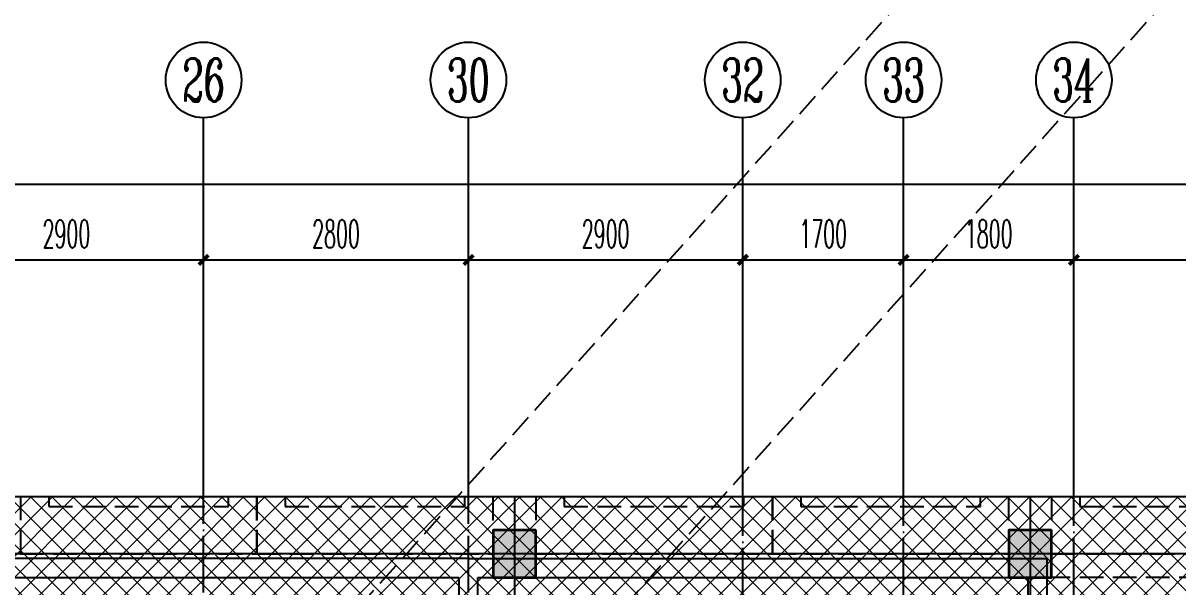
# Model space of a CAD drawing. Extents: x 27938 to 1507990, y 110129 to 923079.
# Drawn here: x 695102 to 707311, y 678908 to 684862 of the extents above; entities that cross this region are included whole.
import ezdxf
from ezdxf.enums import TextEntityAlignment as Align
from ezdxf.xclip import XClip

# ---------------------------------------------------------------- set-up
doc = ezdxf.new("R2010")
doc.units = 0
doc.header["$LTSCALE"] = 1000
doc.header["$MEASUREMENT"] = 0
doc.header["$XCLIPFRAME"] = 0
for name, pattern in [('__DASH', [0.35, 0.25, -0.1]), ('DASH', [0.35, 0.25, -0.1]), ('DOTE', [2.4200000000000004, 2, -0.2, 0.02, -0.2])]:
    doc.linetypes.add(name, pattern=pattern)
for name, color, linetype in [('----建筑底图', 8, 'Continuous'), ('AXIS', 3, 'Continuous'), ('AXIS_TEXT', 7, 'Continuous'), ('DOTE', 1, 'Continuous'), ('HS-A-停车位（标准）', 9, 'Continuous'), ('HS-A-墙-砖', 2, 'Continuous'), ('PUB_HATCH', 8, 'Continuous')]:
    doc.layers.add(name, color=color, linetype=linetype)
doc.layers.add('填充', color=251, linetype='Continuous', lineweight=5)
doc.layers.add('砼柱', color=2, linetype='Continuous', lineweight=35)
doc.styles.add('_TCH_AXIS', font='COMPLEX', dxfattribs={"bigfont": 'GBCBIG'})
doc.styles.add('_TCH_DIM_T3', font='SIMPLEX.shx', dxfattribs={"width": 0.4941176470588236, "bigfont": 'GBCBIG.shx'})
doc.styles.add('COMPLEX', font='COMPLEX')
doc.dimstyles.new('_TCH_ARCH&&100', dxfattribs={"dimtxt": 297.5, "dimasz": 100, "dimexe": 250, "dimexo": 300, "dimgap": 126.25, "dimtad": 1, "dimdec": 0, "dimzin": 0, "dimdsep": 46, "dimtxsty": '_TCH_DIM_T3', "dimblk": 'ARCHTICK', "dimcen": 0.09, "dimclrt": 4, "dimazin": 2, "dimtfac": 1, "dimtdec": 0, "dimtix": 1, "dimtmove": 2, "dimatfit": 3, "dimfxl": 100, "dimtolj": 1, "dimtzin": 0, "dimarcsym": 0})

# ---------------------------------------------------------------- blocks, each defined once
blk = doc.blocks.new('A$C25A378E3')
at = {"layer": 'HS-A-停车位（标准）', "color": 0, "linetype": 'DASH'}
for p, q in [((299.9288666398497, 4280.200665866025), (299.9276344913524, 4120.200664976728)), ((299.9288666398497, 4280.200665866025), (799.9285807174165, 4280.00894703425)), ((799.9285807174165, 4280.00894703425), (799.9273485837039, 4120.008946264163)), ((1699.929113851395, 4280.193678615266), (1699.927881702897, 4120.19367778569)), ((1699.929113851395, 4280.193678615266), (2199.928827928961, 4280.001959843212)), ((2199.928827928961, 4280.001959843212), (2199.927595795365, 4120.001958953799)), ((299.9282505712472, 4200.200665451237), (799.9279646449722, 4200.00894667895)), ((1699.928497782676, 4200.193678200361), (2199.928211856517, 4200.001959428308)), ((299.9276344913524, 4120.200664976728), (799.9273485837039, 4120.008946264163)), ((1699.927881702897, 4120.19367778569), (2199.927595795365, 4120.001958953799)), ((300.0205537431175, 1700.046125917463), (-199.9740653929766, 2550.049336581258)), ((2200.020893819514, 1700.035927985562), (2700.026429273654, 2550.032717227354))]:
    blk.add_line(p, q, dxfattribs=at)
for points in [[(1.164153218269348e-10, 5499.999999999884), (2499.999999842257, 5499.971898506512), (2499.938176556607, -0.02810114610474557), (-0.06182328553404659, 3.472669050097466e-07)], [(299.9943796824664, 4999.996627852321), (2199.994379562442, 4999.975270717288), (2199.938176575466, -0.02472896687686443), (299.9381766954903, -0.003371831844560802)]]:
    blk.add_lwpolyline(points, close=True, dxfattribs=at)
blk = doc.blocks.new('A$C74D73064')
at = {"layer": 'PUB_HATCH'}
for points in [[(-30469.96489886742, 69969.25646163756), (-30919.96489886742, 69969.25646163756), (-30919.96489886742, 69469.25646163756), (-30469.96489886742, 69469.25646163756)], [(-25019.96489886742, 69969.25646163756), (-25469.96489886742, 69969.25646163756), (-25469.96489886742, 69469.25646163756), (-25019.96489886742, 69469.25646163756)]]:
    blk.add_hatch(color=0, dxfattribs=at).paths.add_polyline_path(points)
at = {"layer": '填充'}
h = blk.add_hatch(dxfattribs=at)
h.set_pattern_fill('ANSI37', color=0, scale=100, style=0)
h.set_pattern_definition([(45, (-58932.59737397294, 57522.26104246161), (-112.2532015133644, 112.2532015133644), []), (135, (-58932.59737397294, 57522.26104246161), (-112.2532015133644, -112.2532015133644), [])])
h.paths.add_polyline_path([(-28582.20772475161, 63622.2570350687), (-28582.20890245802, 65922.252540029), (-31082.20886589878, 65922.25773966254), (-31082.20886430296, 67422.25669230393), (-34082.20887118683, 67422.25669230393), (-34082.5505323289, 61422.52727940516), (-34382.55262216722, 61422.52582009928), (-34382.55222541018, 59622.25773173547), (-33932.5515145692, 59622.2577317995), (-33932.55151562626, 57522.26104230864), (-31232.5515145688, 57522.26104231901), (-31232.55151457246, 58222.25803410448), (-26482.5588239741, 58222.25908061885), (-26482.55882388545, 61422.52588570467), (-31082.54780066613, 61422.5036801016), (-31082.20886828407, 63622.25710920373)], flags=16)
h.paths.add_polyline_path([(-59182.59378983884, 67422.25693499309), (-59182.60076967761, 66022.25774936203), (-61682.59744094015, 66022.25774936262), (-61682.59688383213, 63622.25835219189), (-59082.59691299131, 63622.25281810621), (-59082.59639067558, 61422.52727955813), (-59382.5984805139, 61422.52582025225), (-59382.59808375686, 59622.25773188844), (-58932.59737291589, 59622.25773195247), (-58932.59737397294, 57522.26104246161), (-56232.59737291548, 57522.26104247198), (-56232.59737291915, 58222.25803425745), (-51482.60468232079, 58222.25908077182), (-51482.60468223214, 61422.52588585764), (-56082.59365901281, 61422.50368025457), (-56082.58671280812, 67422.25358231028)], flags=16)
h.paths.add_polyline_path([(-72082.59762963868, 70322.25773198775), (-18082.61076209735, 70322.25773198775), (-18082.61076209735, 50822.25773316459), (-72082.59762963868, 50822.25773316459)])
at = {"color": 0}
blk.add_lwpolyline([(-72082.59762963868, 70322.25773198775), (-18082.61076209735, 70322.25773198775), (-18082.61076209735, 50822.25773316459), (-72082.59762963868, 50822.25773316459)], close=True, dxfattribs=at)
at = {"layer": 'DOTE', "color": 0}
for p, q in [((-30694.96489887033, 128076.6066358481), (-30694.96489887033, 3986.254199284944)), ((-25244.96489887015, 128076.6066358481), (-25244.96489887015, 3986.254199284944)), ((-19794.96489887004, 69719.25646165118), (-82096.49317365023, 69719.25646165118))]:
    blk.add_line(p, q, dxfattribs=at)
at = {"layer": 'HS-A-墙-砖', "color": 0}
for p, q in [((-31182.59753496945, 69669.25646165188), (-53019.96488385975, 69669.2564616519)), ((-31182.59753496945, 69669.25646165188), (-25069.96489891288, 69669.25646165188)), ((-25069.96489891288, 69669.25646165188), (-25069.96489891288, 63622.25448247911)), ((-53019.96488385975, 69469.2564616519), (-31282.59753496942, 69469.25646165188)), ((-31282.59753496942, 69469.25646165188), (-31282.59753496948, 69268.75677561552)), ((-31082.59753496944, 69469.2564616519), (-25269.96489891285, 69469.2564616519)), ((-31082.59753496959, 69268.75677561552), (-31082.59753496944, 69469.2564616519)), ((-25269.96489891285, 69469.2564616519), (-25269.96489891285, 63822.25454765284))]:
    blk.add_line(p, q, dxfattribs=at)
at = {"layer": 'PUB_HATCH', "color": 0}
for points in [[(-30469.96489886742, 69969.25646163756), (-30919.96489886742, 69969.25646163756), (-30919.96489886742, 69469.25646163756), (-30469.96489886742, 69469.25646163756)], [(-25019.96489886742, 69969.25646163756), (-25469.96489886742, 69969.25646163756), (-25469.96489886742, 69469.25646163756), (-25019.96489886742, 69469.25646163756)]]:
    blk.add_lwpolyline(points, close=True, dxfattribs=at)
at = {"layer": '砼柱', "color": 0, "lineweight": 35}
for points in [[(-30469.96489886742, 69969.25646163756), (-30919.96489886742, 69969.25646163756), (-30919.96489886742, 69469.25646163756), (-30469.96489886742, 69469.25646163756)], [(-25019.96489886742, 69969.25646163756), (-25469.96489886742, 69969.25646163756), (-25469.96489886742, 69469.25646163756), (-25019.96489886742, 69469.25646163756)]]:
    blk.add_lwpolyline(points, close=True, dxfattribs=at)
at = {"layer": 'HS-A-停车位（标准）', "color": 169, "linetype": 'DASH'}
for p, xscale, rotation in [((-35919.90307562676, 75219.25646130368), -0.9999999999999996, 179.9993559612105), ((-33419.90307562676, 75219.25646130356), -0.9999999999999996, 179.9993559612105), ((-30469.90307562641, 75219.25646130368), -0.9999999999999996, 179.9993559612105), ((-27969.90307562641, 75219.25646130368), -0.9999999999999996, 179.9993559612105), ((-25019.90307562641, 75219.25646130368), -0.9999999999999996, 179.9993559612105), ((-19569.96489925991, 69469.19463836565), -0.9999999999999998, 89.99935596121274)]:
    blk.add_blockref('A$C25A378E3', p, dxfattribs=dict(at, xscale=xscale, rotation=rotation))
blk = doc.blocks.new('HFHFTHFD')
at = {"layer": 'DOTE', "color": 0, "linetype": 'DOTE', "ltscale": 0.3}
for p, q in [((456716.5787018152, 603949.0803065526), (456716.5787018152, 612948.8100463543)), ((459516.5787027521, 603949.0803065526), (459516.5787027522, 612948.8100463543)), ((462416.5787033328, 604548.8100388076), (462416.5787033596, 612948.8100463543)), ((464116.57870278, 601748.8100473222), (464116.5787021944, 612948.8100463543)), ((465916.5787028704, 601748.8100473222), (465916.5787028704, 612948.8100463543))]:
    blk.add_line(p, q, dxfattribs=at)
blk = doc.blocks.new('_ArchTick')
at = {"color": 0, "linetype": 'ByBlock', "const_width": 0.4}
blk.add_lwpolyline([(-0.5, -0.5), (0.5, 0.5)], dxfattribs=at)
blk = doc.blocks.new('*D349')
at = {"layer": 'AXIS', "color": 0, "lineweight": -2}
for p, q in [((706210.5298912292, 680161.4824874445), (706210.5298912292, 682611.482487372)), ((709110.5298904537, 680161.4824872995), (709110.5298904537, 682611.482487372)), ((706210.5298912292, 682361.482487372), (709110.5298904537, 682361.482487372))]:
    blk.add_line(p, q, dxfattribs=at)
at = {"layer": 'Defpoints', "color": 0}
for p in [(709110.5298904537, 682361.482487372), (706210.5298912292, 679861.4824874445), (709110.5298904537, 679861.4824872995)]:
    blk.add_point(p, dxfattribs=at)
at = {"layer": 'AXIS', "color": 0, "lineweight": -2, "xscale": 100, "yscale": 100, "zscale": 100, "rotation": 180}
blk.add_blockref('_ArchTick', (706210.5298912292, 682361.482487372), dxfattribs=at)
at = {"layer": 'AXIS', "color": 0, "lineweight": -2, "xscale": 100, "yscale": 100, "zscale": 100}
blk.add_blockref('_ArchTick', (709110.5298904537, 682361.482487372), dxfattribs=at)
at = {"layer": 'AXIS', "color": 4, "insert": (707660.5298908415, 682636.482487372), "char_height": 297.5, "attachment_point": 5, "style": '_TCH_DIM_T3'}
blk.add_mtext('\\A1;2900', dxfattribs=at)
blk = doc.blocks.new('*D350')
at = {"layer": 'AXIS', "color": 0, "lineweight": -2}
for p, q in [((704410.5298905533, 680161.4824875345), (704410.5298905533, 682611.4824874895)), ((706210.5298912292, 680161.4824874445), (706210.5298912292, 682611.4824874895)), ((704410.5298905533, 682361.4824874895), (706210.5298912292, 682361.4824874895))]:
    blk.add_line(p, q, dxfattribs=at)
at = {"layer": 'Defpoints', "color": 0}
for p in [(706210.5298912292, 682361.4824874895), (704410.5298905533, 679861.4824875345), (706210.5298912292, 679861.4824874445)]:
    blk.add_point(p, dxfattribs=at)
at = {"layer": 'AXIS', "color": 0, "lineweight": -2, "xscale": 100, "yscale": 100, "zscale": 100, "rotation": 180}
blk.add_blockref('_ArchTick', (704410.5298905533, 682361.4824874895), dxfattribs=at)
at = {"layer": 'AXIS', "color": 0, "lineweight": -2, "xscale": 100, "yscale": 100, "zscale": 100}
blk.add_blockref('_ArchTick', (706210.5298912292, 682361.4824874895), dxfattribs=at)
at = {"layer": 'AXIS', "color": 4, "insert": (705310.5298908913, 682636.4824874895), "char_height": 297.5, "attachment_point": 5, "style": '_TCH_DIM_T3'}
blk.add_mtext('\\A1;1800', dxfattribs=at)
blk = doc.blocks.new('*D351')
at = {"layer": 'AXIS', "color": 0, "lineweight": -2}
for p, q in [((702710.5298916905, 680161.4824876195), (702710.5298916905, 682611.482487577)), ((704410.5298905533, 680161.4824875345), (704410.5298905533, 682611.482487577)), ((702710.5298916905, 682361.482487577), (704410.5298905533, 682361.482487577))]:
    blk.add_line(p, q, dxfattribs=at)
at = {"layer": 'Defpoints', "color": 0}
for p in [(704410.5298905533, 682361.482487577), (702710.5298916905, 679861.4824876195), (704410.5298905533, 679861.4824875345)]:
    blk.add_point(p, dxfattribs=at)
at = {"layer": 'AXIS', "color": 0, "lineweight": -2, "xscale": 100, "yscale": 100, "zscale": 100, "rotation": 180}
blk.add_blockref('_ArchTick', (702710.5298916905, 682361.482487577), dxfattribs=at)
at = {"layer": 'AXIS', "color": 0, "lineweight": -2, "xscale": 100, "yscale": 100, "zscale": 100}
blk.add_blockref('_ArchTick', (704410.5298905533, 682361.482487577), dxfattribs=at)
at = {"layer": 'AXIS', "color": 4, "insert": (703560.5298911219, 682636.482487577), "char_height": 297.5, "attachment_point": 5, "style": '_TCH_DIM_T3'}
blk.add_mtext('\\A1;1700', dxfattribs=at)
blk = doc.blocks.new('*D352')
at = {"layer": 'AXIS', "color": 0, "lineweight": -2}
for p, q in [((699810.5298910851, 680161.4824877646), (699810.5298910851, 682611.482487692)), ((702710.5298916905, 680161.4824876195), (702710.5298916905, 682611.482487692)), ((699810.5298910851, 682361.482487692), (702710.5298916905, 682361.482487692))]:
    blk.add_line(p, q, dxfattribs=at)
at = {"layer": 'Defpoints', "color": 0}
for p in [(702710.5298916905, 682361.482487692), (699810.5298910851, 679861.4824877646), (702710.5298916905, 679861.4824876195)]:
    blk.add_point(p, dxfattribs=at)
at = {"layer": 'AXIS', "color": 0, "lineweight": -2, "xscale": 100, "yscale": 100, "zscale": 100, "rotation": 180}
blk.add_blockref('_ArchTick', (699810.5298910851, 682361.482487692), dxfattribs=at)
at = {"layer": 'AXIS', "color": 0, "lineweight": -2, "xscale": 100, "yscale": 100, "zscale": 100}
blk.add_blockref('_ArchTick', (702710.5298916905, 682361.482487692), dxfattribs=at)
at = {"layer": 'AXIS', "color": 4, "insert": (701260.5298913878, 682636.482487692), "char_height": 297.5, "attachment_point": 5, "style": '_TCH_DIM_T3'}
blk.add_mtext('\\A1;2900', dxfattribs=at)
blk = doc.blocks.new('*D353')
at = {"layer": 'AXIS', "color": 0, "lineweight": -2}
for p, q in [((697010.5298901481, 680161.4824879045), (697010.5298901481, 682611.4824878345)), ((699810.5298910852, 680161.4824877646), (699810.5298910852, 682611.4824878345)), ((697010.5298901481, 682361.4824878345), (699810.5298910852, 682361.4824878345))]:
    blk.add_line(p, q, dxfattribs=at)
at = {"layer": 'Defpoints', "color": 0}
for p in [(699810.5298910852, 682361.4824878345), (697010.5298901481, 679861.4824879045), (699810.5298910852, 679861.4824877646)]:
    blk.add_point(p, dxfattribs=at)
at = {"layer": 'AXIS', "color": 0, "lineweight": -2, "xscale": 100, "yscale": 100, "zscale": 100, "rotation": 180}
blk.add_blockref('_ArchTick', (697010.5298901481, 682361.4824878345), dxfattribs=at)
at = {"layer": 'AXIS', "color": 0, "lineweight": -2, "xscale": 100, "yscale": 100, "zscale": 100}
blk.add_blockref('_ArchTick', (699810.5298910852, 682361.4824878345), dxfattribs=at)
at = {"layer": 'AXIS', "color": 4, "insert": (698410.5298906167, 682636.4824878345), "char_height": 297.5, "attachment_point": 5, "style": '_TCH_DIM_T3'}
blk.add_mtext('\\A1;2800', dxfattribs=at)
blk = doc.blocks.new('*D354')
at = {"layer": 'AXIS', "color": 0, "lineweight": -2}
for p, q in [((694110.5298895424, 680161.4824880495), (694110.5298895424, 682611.482487977)), ((697010.529890148, 680161.4824879045), (697010.529890148, 682611.482487977)), ((694110.5298895424, 682361.482487977), (697010.529890148, 682361.482487977))]:
    blk.add_line(p, q, dxfattribs=at)
at = {"layer": 'Defpoints', "color": 0}
for p in [(697010.529890148, 682361.482487977), (694110.5298895424, 679861.4824880495), (697010.529890148, 679861.4824879045)]:
    blk.add_point(p, dxfattribs=at)
at = {"layer": 'AXIS', "color": 0, "lineweight": -2, "xscale": 100, "yscale": 100, "zscale": 100, "rotation": 180}
blk.add_blockref('_ArchTick', (694110.5298895424, 682361.482487977), dxfattribs=at)
at = {"layer": 'AXIS', "color": 0, "lineweight": -2, "xscale": 100, "yscale": 100, "zscale": 100}
blk.add_blockref('_ArchTick', (697010.529890148, 682361.482487977), dxfattribs=at)
at = {"layer": 'AXIS', "color": 4, "insert": (695560.5298898452, 682636.482487977), "char_height": 297.5, "attachment_point": 5, "style": '_TCH_DIM_T3'}
blk.add_mtext('\\A1;2900', dxfattribs=at)
blk = doc.blocks.new('*D371')
at = {"layer": 'AXIS', "color": 0, "lineweight": -2}
for p, q in [((660810.5298911532, 680161.4824872003), (660810.5298911532, 683411.4824884599)), ((711010.5298904567, 680161.4824872003), (711010.5298904567, 683411.4824884599)), ((660810.5298911532, 683161.4824884599), (711010.5298904567, 683161.4824884599))]:
    blk.add_line(p, q, dxfattribs=at)
at = {"layer": 'Defpoints', "color": 0}
for p in [(711010.5298904567, 683161.4824884599), (660810.5298911532, 679861.4824872003), (711010.5298904567, 679861.4824872003)]:
    blk.add_point(p, dxfattribs=at)
at = {"layer": 'AXIS', "color": 0, "lineweight": -2, "xscale": 100, "yscale": 100, "zscale": 100, "rotation": 180}
blk.add_blockref('_ArchTick', (660810.5298911532, 683161.4824884599), dxfattribs=at)
at = {"layer": 'AXIS', "color": 0, "lineweight": -2, "xscale": 100, "yscale": 100, "zscale": 100}
blk.add_blockref('_ArchTick', (711010.5298904567, 683161.4824884599), dxfattribs=at)
at = {"layer": 'AXIS', "color": 4, "insert": (685910.529890805, 683436.4824884599), "char_height": 297.5, "attachment_point": 5, "style": '_TCH_DIM_T3'}
blk.add_mtext('\\A1;50200', dxfattribs=at)
blk = doc.blocks.new('_AXISO')
at = {"color": 0}
blk.add_circle((0, 0), 0.5, dxfattribs=at)
at = {"layer": 'AXIS_TEXT', "color": 0, "style": 'COMPLEX', "width": 1.041666666666667}
blk.add_attdef('A', text='', height=0.56, dxfattribs=at).set_placement((-0.25, -0.28), (0.25, -0.28), align=Align.FIT)

msp = doc.modelspace()

# ---------------------------------------------------------------- linework, layer by layer
at = {"color": 8, "linetype": '__DASH'}
for p, q in [((697010.7248407091, 676861.4822420848), (714333.3555241671, 696215.5177357937)), ((699810.7248395862, 676861.482242085), (717133.355523044, 696215.5177357937))]:
    msp.add_line(p, q, dxfattribs=at)
at = {"layer": 'AXIS', "color": 8}
for p, q in [((697010.529890148, 679861.4824879118), (697010.5298903477, 683861.4824879118)), ((699810.529891085, 679861.4824877717), (699810.5298912851, 683861.4824877717)), ((702710.5298916906, 679861.482487635), (702710.5298918907, 683861.482487635)), ((704410.5298905532, 679861.4824875416), (704410.5298907533, 683861.4824875416)), ((706210.5298912291, 679861.4824874448), (706210.5298914289, 683861.4824874448))]:
    msp.add_line(p, q, dxfattribs=at)

# ---------------------------------------------------------------- block references
at = {"layer": '----建筑底图', "color": 8}
ref = msp.add_blockref('A$C74D73064', (730993.1269683774, 609539.2247564725), dxfattribs=at)
XClip(ref).set_block_clipping_path([(-72082.59762963868, 50822.25773316459), (-18082.61076209729, 70322.2577319878)])
at = {"layer": '----建筑底图', "color": 169}
msp.add_blockref('HFHFTHFD', (240293.9511883294, 66912.67244210537), dxfattribs=at)
at = {"layer": 'AXIS', "color": 8}
ref = msp.add_blockref('_AXISO', (697010.5298903678, 684261.4824879118), dxfattribs=dict(at, xscale=800, yscale=800, zscale=800))
ref.add_attrib('A', '26', dxfattribs={"layer": 'AXIS_TEXT', "color": 8, "ltscale": 0.5, "height": 452.5483399593904, "style": '_TCH_AXIS', "width": 0.6176470588236338}).set_placement((696784.255720388, 684035.2083179321), (697236.8040603475, 684035.2083179321), align=Align.FIT)
ref = msp.add_blockref('_AXISO', (699810.5298913051, 684261.4824877717), dxfattribs=dict(at, xscale=800, yscale=800, zscale=800))
ref.add_attrib('A', '30', dxfattribs={"layer": 'AXIS_TEXT', "color": 8, "ltscale": 0.5, "height": 452.5483399593904, "style": '_TCH_AXIS', "width": 0.6363636363637437}).set_placement((699584.2557213254, 684035.2083177919), (700036.8040612849, 684035.2083177919), align=Align.FIT)
ref = msp.add_blockref('_AXISO', (702710.5298919107, 684261.482487635), dxfattribs=dict(at, xscale=800, yscale=800, zscale=800))
ref.add_attrib('A', '32', dxfattribs={"layer": 'AXIS_TEXT', "color": 8, "ltscale": 0.5, "height": 452.5483399593904, "style": '_TCH_AXIS', "width": 0.6363636363637436}).set_placement((702484.255721931, 684035.2083176553), (702936.8040618905, 684035.2083176553), align=Align.FIT)
ref = msp.add_blockref('_AXISO', (704410.5298907734, 684261.4824875416), dxfattribs=dict(at, xscale=800, yscale=800, zscale=800))
ref.add_attrib('A', '33', dxfattribs={"layer": 'AXIS_TEXT', "color": 8, "ltscale": 0.5, "height": 452.5483399593904, "style": '_TCH_AXIS', "width": 0.6363636363637437}).set_placement((704184.2557207936, 684035.2083175619), (704636.8040607531, 684035.2083175619), align=Align.FIT)
ref = msp.add_blockref('_AXISO', (706210.5298914489, 684261.4824874448), dxfattribs=dict(at, xscale=800, yscale=800, zscale=800))
ref.add_attrib('A', '34', dxfattribs={"layer": 'AXIS_TEXT', "color": 8, "ltscale": 0.5, "height": 452.5483399593904, "style": '_TCH_AXIS', "width": 0.6000000000001013}).set_placement((705984.2557214692, 684035.208317465), (706436.8040614286, 684035.208317465), align=Align.FIT)

# ---------------------------------------------------------------- dimensions: what is measured, and where the dimension line sits
for p1, p2, distance, picture, middle in [((660810.5298911532, 679861.4824872003), (711010.5298904567, 679861.4824872003), 3300.000001259614, '*D371', (685910.529890805, 683436.4824884599)), ((694110.5298895424, 679861.4824880495), (697010.529890148, 679861.4824879045), 2500.0000000725267, '*D354', (695560.5298898452, 682636.482487977)), ((697010.5298901481, 679861.4824879045), (699810.5298910852, 679861.4824877646), 2500.0000000699656, '*D353', (698410.5298906167, 682636.4824878345)), ((699810.5298910851, 679861.4824877646), (702710.5298916905, 679861.4824876195), 2500.0000000725267, '*D352', (701260.5298913878, 682636.482487692)), ((702710.5298916905, 679861.4824876195), (704410.5298905533, 679861.4824875345), 2500.000000042492, '*D351', (703560.5298911219, 682636.482487577)), ((704410.5298905533, 679861.4824875345), (706210.5298912292, 679861.4824874445), 2500.0000000449363, '*D350', (705310.5298908913, 682636.4824874895)), ((706210.5298912292, 679861.4824874445), (709110.5298904537, 679861.4824872995), 2500.0000000725267, '*D349', (707660.5298908415, 682636.482487372))]:
    dim = msp.add_aligned_dim(p1=p1, p2=p2, distance=distance, dimstyle='_TCH_ARCH&&100', dxfattribs=at)
    dim.commit()
    dim.dimension.update_dxf_attribs({"geometry": picture, "text_midpoint": middle})

doc.saveas('drawing.dxf')
